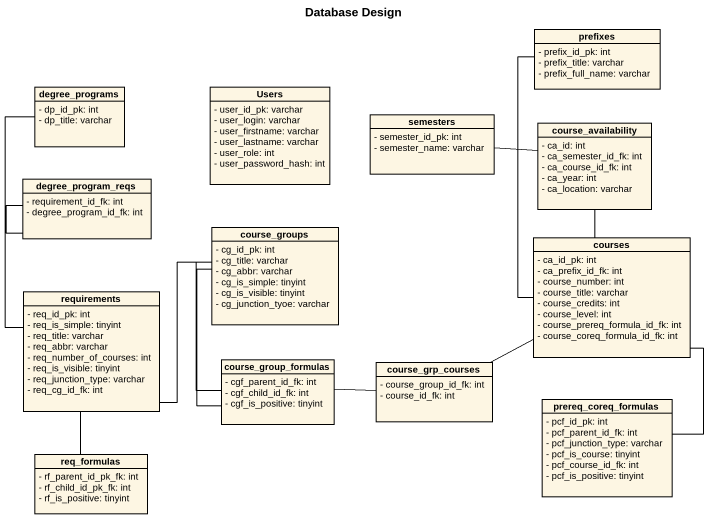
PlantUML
@startuml
title Database Design
hide circle
hide empty members
skinparam classAttributeIconSize 0
class prefixes {
  - prefix_id_pk: int
  - prefix_title: varchar
  - prefix_full_name: varchar
}
class degree_programs {
  - dp_id_pk: int
  - dp_title: varchar
}
class Users {
  - user_id_pk: varchar
  - user_login: varchar
  - user_firstname: varchar
  - user_lastname: varchar
  - user_role: int
  - user_password_hash: int
}
class semesters {
  - semester_id_pk: int
  - semester_name: varchar
}
class course_availability {
  - ca_id: int
  - ca_semester_id_fk: int
  - ca_course_id_fk: int
  - ca_year: int
  - ca_location: varchar
}
class degree_program_reqs {
  - requirement_id_fk: int
  - degree_program_id_fk: int
}
class course_groups {
  - cg_id_pk: int
  - cg_title: varchar
  - cg_abbr: varchar
  - cg_is_simple: tinyint
  - cg_is_visible: tinyint
  - cg_junction_tyoe: varchar
}
class courses {
  - ca_id_pk: int
  - ca_prefix_id_fk: int
  - course_number: int
  - course_title: varchar
  - course_credits: int
  - course_level: int
  - course_prereq_formula_id_fk: int
  - course_coreq_formula_id_fk: int
}
class requirements {
  - req_id_pk: int
  - req_is_simple: tinyint
  - req_title: varchar
  - req_abbr: varchar
  - req_number_of_courses: int
  - req_is_visible: tinyint
  - req_junction_type: varchar
  - req_cg_id_fk: int
}
class course_group_formulas {
  - cgf_parent_id_fk: int
  - cgf_child_id_fk: int
  - cgf_is_positive: tinyint
}
class course_grp_courses {
  - course_group_id_fk: int
  - course_id_fk: int
}
class prereq_coreq_formulas {
  - pcf_id_pk: int
  - pcf_parent_id_fk: int
  - pcf_junction_type: varchar
  - pcf_is_course: tinyint
  - pcf_course_id_fk: int
  - pcf_is_positive: tinyint
}
class req_formulas {
  - rf_parent_id_pk_fk: int
  - rf_child_id_pk_fk: int
  - rf_is_positive: tinyint
}
prefixes -- courses
degree_programs -- requirements
semesters -right- course_availability
course_availability -- courses
degree_program_reqs -- degree_program_reqs
course_groups -- course_group_formulas
course_groups -- course_group_formulas
courses -- prereq_coreq_formulas
requirements -right- course_groups
requirements -- req_formulas
course_group_formulas -right- course_grp_courses
course_grp_courses -right- courses
@enduml
